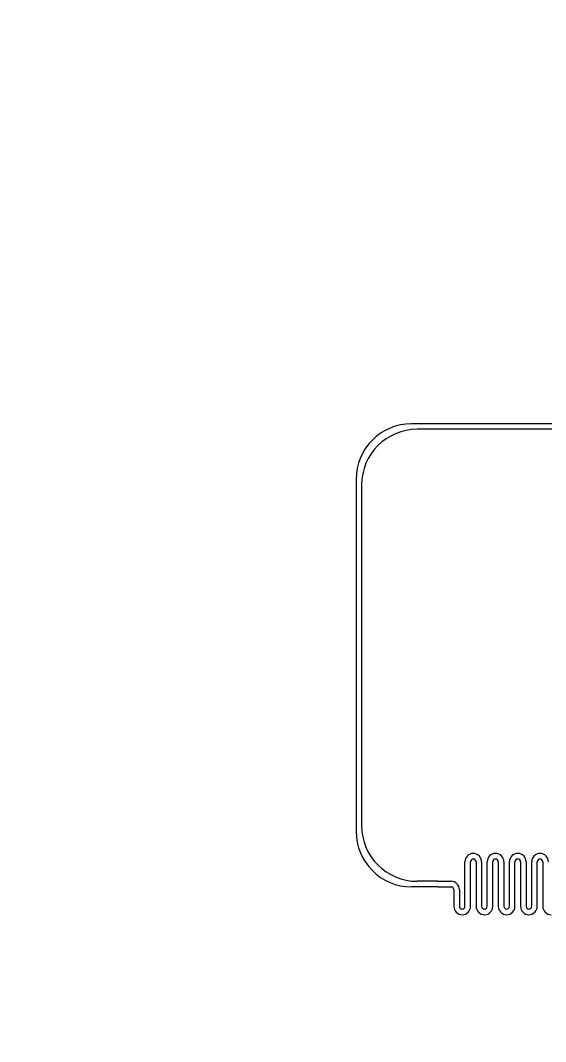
# Model space of a CAD drawing. Extents: x 1225654 to 1325654, y 924838 to 1022543.
# Drawn here: x 1293093 to 1302540, y 954480 to 972834 of the extents above; entities that cross this region are included whole.
import ezdxf

# ---------------------------------------------------------------- set-up
doc = ezdxf.new("R2010")
doc.units = 13

msp = doc.modelspace()

# ---------------------------------------------------------------- linework, layer by layer
for p, q in [((1300602, 965585), (1300131, 965585)), ((1300602, 965485), (1300231, 965485)), ((1303764, 965585), (1300602, 965585)), ((1303964, 965485), (1300602, 965485)), ((1299131, 964585), (1299131, 964193)), ((1299231, 964485), (1299231, 964193)), ((1299131, 964193), (1299131, 958261)), ((1299231, 964193), (1299231, 958361)), ((1301090, 956911), (1301090, 957711)), ((1301190, 956911), (1301190, 957711)), ((1301240, 957861), (1301240, 957861)), ((1301240, 957761), (1301240, 957761)), ((1301290, 957711), (1301290, 956911)), ((1301390, 957711), (1301390, 956911)), ((1301490, 956911), (1301490, 957711)), ((1301590, 956911), (1301590, 957711)), ((1301640, 957861), (1301640, 957861)), ((1301640, 957761), (1301640, 957761)), ((1301690, 957711), (1301690, 956911)), ((1301790, 957711), (1301790, 956911)), ((1301890, 956911), (1301890, 957711)), ((1301990, 956911), (1301990, 957711)), ((1302040, 957861), (1302040, 957861)), ((1302040, 957761), (1302040, 957761)), ((1302090, 957711), (1302090, 956911)), ((1302190, 957711), (1302190, 956911)), ((1302290, 956911), (1302290, 957711)), ((1302390, 956911), (1302390, 957711)), ((1302440, 957861), (1302440, 957861)), ((1302440, 957761), (1302440, 957761)), ((1302490, 957711), (1302490, 956911)), ((1300602, 957361), (1300231, 957361)), ((1300602, 957361), (1300840, 957361)), ((1300602, 957261), (1300131, 957261)), ((1300602, 957261), (1300840, 957261)), ((1300890, 957211), (1300890, 956911)), ((1300990, 957211), (1300990, 956911)), ((1301040, 956861), (1301040, 956861)), ((1301440, 956861), (1301440, 956861)), ((1301840, 956861), (1301840, 956861)), ((1302240, 956861), (1302240, 956861)), ((1301040, 956761), (1301040, 956761)), ((1301440, 956761), (1301440, 956761)), ((1301840, 956761), (1301840, 956761)), ((1302240, 956761), (1302240, 956761))]:
    msp.add_line(p, q)
msp.add_lwpolyline([(1260678, 924838), (1290630, 924838, 6.524121)], format="xyb", close=True)
msp.add_lwpolyline([(1260678, 924838), (1290630, 924838, 6.524121)], format="xyb", close=True)
for centre, radius, start, end in [((1300131, 964585), 1000, 90, 180), ((1300231, 964485), 1000, 90, 180), ((1300131, 958261), 1000, 180, 270), ((1300231, 958361), 1000, 180, 270), ((1301240, 957711), 150, 90, 180), ((1301240, 957711), 50, 90, 180), ((1301240, 957711), 150, 0, 90), ((1301240, 957711), 50, 0, 90), ((1301640, 957711), 150, 90, 180), ((1301640, 957711), 50, 90, 180), ((1301640, 957711), 150, 0, 90), ((1301640, 957711), 50, 0, 90), ((1302040, 957711), 150, 90, 180), ((1302040, 957711), 50, 90, 180), ((1302040, 957711), 150, 0, 90), ((1302040, 957711), 50, 0, 90), ((1302440, 957711), 150, 90, 180), ((1302440, 957711), 50, 90, 180), ((1302440, 957711), 150, 0, 90), ((1302440, 957711), 50, 0, 90), ((1300840, 957211), 150, 0, 90), ((1300840, 957211), 50, 0, 90), ((1301040, 956911), 150, 180, 270), ((1301040, 956911), 50, 180, 270), ((1301040, 956911), 50, 270, 0), ((1301040, 956911), 150, 270, 0), ((1301440, 956911), 150, 180, 270), ((1301440, 956911), 50, 180, 270), ((1301440, 956911), 50, 270, 0), ((1301440, 956911), 150, 270, 0), ((1301840, 956911), 150, 180, 270), ((1301840, 956911), 50, 180, 270), ((1301840, 956911), 50, 270, 0), ((1301840, 956911), 150, 270, 0), ((1302240, 956911), 150, 180, 270), ((1302240, 956911), 50, 180, 270), ((1302240, 956911), 50, 270, 0), ((1302240, 956911), 150, 270, 0), ((1302640, 956911), 150, 180, 270)]:
    msp.add_arc(centre, radius, start, end)

doc.saveas('drawing.dxf')
